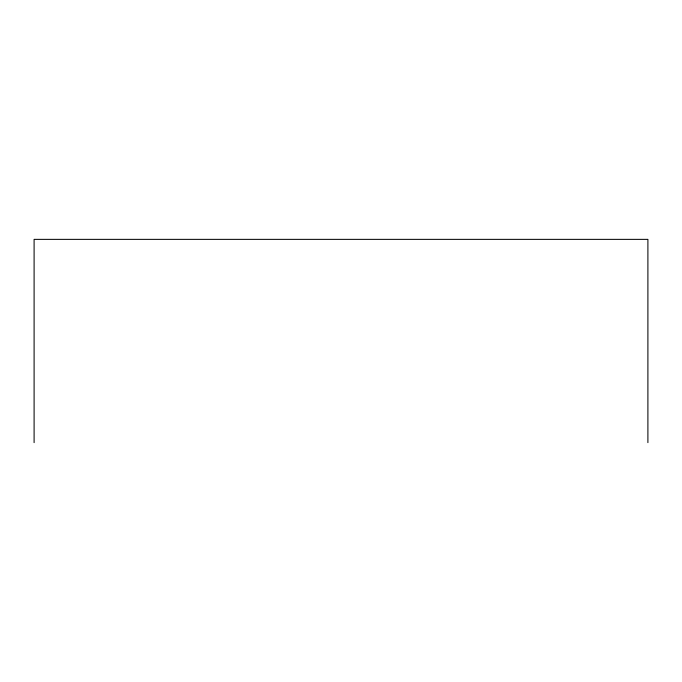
<?xml version="1.0" encoding="UTF-8"?>
<svg xmlns="http://www.w3.org/2000/svg" width="682" height="682" viewBox="0 0 682 682"><rect width="100%" height="100%" fill="white"/><g stroke="black" fill="none" stroke-linecap="round" stroke-linejoin="round"><path stroke-width="1.02" d="M647.9 442.635L647.9 239.365L34.1 239.365L34.1 442.635"/></g></svg>
